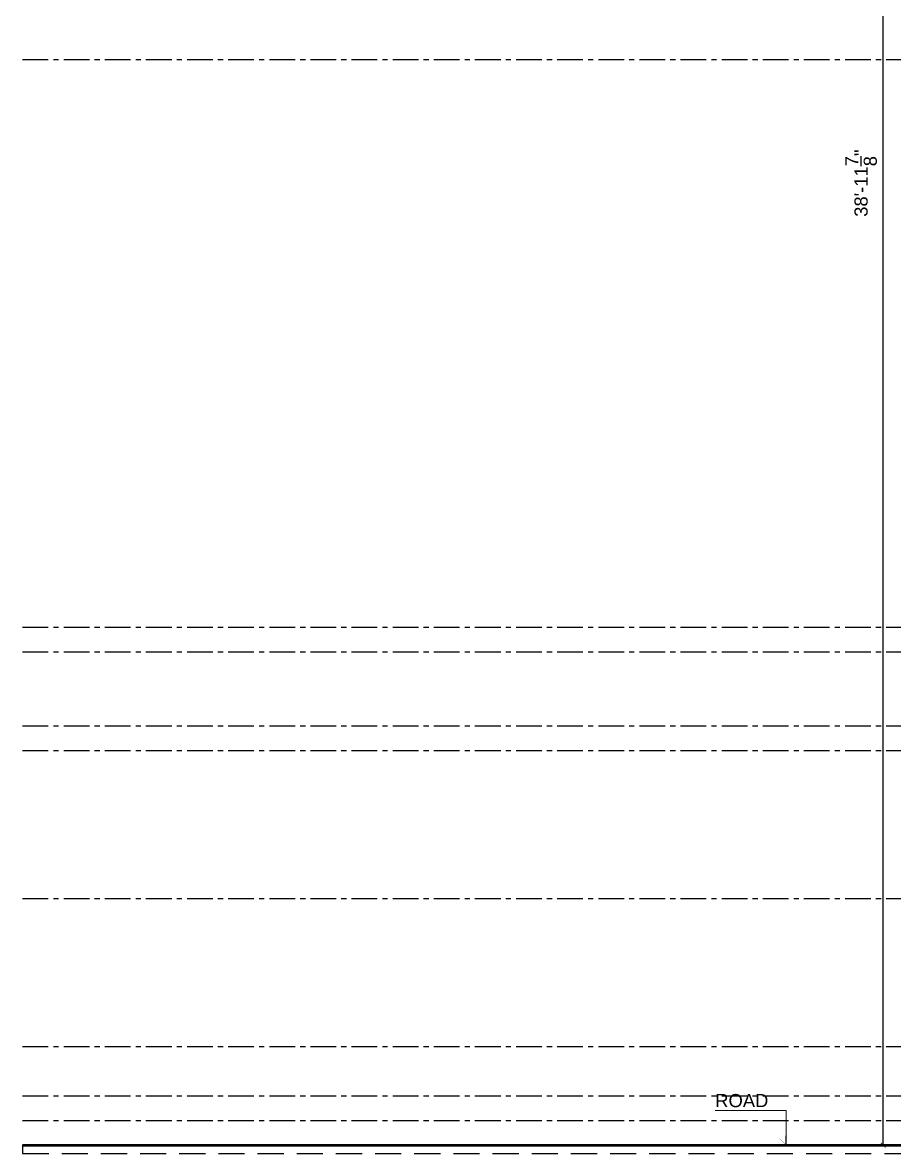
# Model space of a CAD drawing. Header units: inches. Extents: x 50027 to 54188, y -4291 to 1318.
# Drawn here: x 51173.5 to 51385.5, y 728.2 to 1003.2 of the extents above; entities that cross this region are included whole.
import ezdxf

# ---------------------------------------------------------------- set-up
doc = ezdxf.new("R2010")
doc.units = ezdxf.units.IN
doc.linetypes.add('CENTER', pattern=[2, 1.25, -0.25, 0.25, -0.25])
doc.linetypes.add('HIDDEN', pattern=[9.525, 6.35, -3.175])
for name, color, linetype, lineweight in [('05--TEXT-3', 3, 'Continuous', 35), ('06--LINE-5', 5, 'Continuous', 50), ('07--DIM-2', 2, 'Continuous', 25)]:
    doc.layers.add(name, color=color, linetype=linetype, lineweight=lineweight)
doc.layers.add('06--LINE-1 HID', color=2, linetype='HIDDEN')
doc.layers.add('ROAD CL', color=251, linetype='CENTER')
doc.styles.add('3-16', font='arial.ttf')
doc.styles.add('TIME NEW', font='times.ttf')
doc.dimstyles.new('3-8 LEADER', dxfattribs={"dimscale": 0.4, "dimtxt": 8, "dimasz": 4, "dimexe": 6, "dimexo": 6, "dimgap": 0, "dimtad": 0, "dimdec": 0, "dimzin": 12, "dimdsep": 46, "dimlunit": 4, "dimtxsty": 'TIME NEW', "dimblk": 'DIM AERO', "dimcen": 0, "dimdle": 20, "dimclrd": 1, "dimclre": 9, "dimclrt": 2, "dimadec": 0, "dimazin": 0, "dimtfac": 1, "dimtdec": 0, "dimtofl": 0, "dimtmove": 1, "dimatfit": 3, "dimldrblk": 'DIM AERO', "dimfxl": 1, "dimtvp": 0.75, "dimtolj": 1, "dimtzin": 12, "dimlwd": 18, "dimlwe": 18, "dimarcsym": 1})
doc.dimstyles.new('Copy of 3-8', dxfattribs={"dimscale": 0.4, "dimtxt": 8, "dimasz": 3, "dimexe": 2, "dimexo": 2, "dimgap": 4, "dimtad": 1, "dimdec": 4, "dimzin": 0, "dimdsep": 46, "dimlunit": 4, "dimtxsty": '3-16', "dimblk": 'ARCHTICK', "dimcen": 12, "dimclrd": 1, "dimclre": 252, "dimclrt": 2, "dimadec": 3, "dimazin": 0, "dimtfac": 1, "dimtdec": 4, "dimtofl": 0, "dimtmove": 2, "dimatfit": 3, "dimldrblk": 'AERO', "dimfxl": 0.18, "dimtolj": 1, "dimtzin": 0, "dimarcsym": 1})

# ---------------------------------------------------------------- blocks, each defined once
blk = doc.blocks.new('_ArchTick')
at = {"color": 0, "const_width": 0.15}
blk.add_lwpolyline([(-0.5, -0.5), (0.5, 0.5)], dxfattribs=at)
blk = doc.blocks.new('*D74')
at = {"layer": '07--DIM-2', "color": 252, "linetype": 'HIDDEN', "lineweight": -2, "transparency": 16777216}
for p, q in [((51384.56, 1198.11), (51381.93, 1198.11)), ((51384.56, 730.24), (51381.93, 730.24))]:
    blk.add_line(p, q, dxfattribs=at)
at = {"layer": '07--DIM-2', "color": 1, "lineweight": -2, "transparency": 16777216}
blk.add_line((51382.73, 730.24), (51382.73, 1198.11), dxfattribs=at)
at = {"layer": 'Defpoints', "color": 0, "transparency": 16777216}
for p in [(51382.73, 1198.11), (51385.36, 1198.11), (51385.36, 730.24)]:
    blk.add_point(p, dxfattribs=at)
at = {"layer": '07--DIM-2', "color": 1, "lineweight": -2, "transparency": 16777216, "xscale": 1.2, "yscale": 1.2, "zscale": 1.2}
for p, rotation in [((51382.73, 1198.11), 90), ((51382.73, 730.24), 270)]:
    blk.add_blockref('_ArchTick', p, dxfattribs=dict(at, rotation=rotation))
at = {"layer": '07--DIM-2', "color": 2, "transparency": 16777216, "insert": (51377.35, 964.18), "char_height": 3.2, "attachment_point": 5, "rotation": 90, "style": '3-16'}
blk.add_mtext('\\A1;38\'-11{\\H1x;\\S7/8;}"', dxfattribs=at)
blk = doc.blocks.new('AERO')
blk.add_line((0, 0), (-1, 0))
blk.add_lwpolyline([(-0.71, 0.71), (0, 0), (-0.71, -0.71)])
blk = doc.blocks.new('DIM AERO')
at = {"color": 2}
blk.add_line((0, 0), (-1.41, 0), dxfattribs=at)
at = {"color": 2, "const_width": 0.01}
blk.add_lwpolyline([(-1, -1), (0, 0), (-1, 1)], dxfattribs=at)

msp = doc.modelspace()

# ---------------------------------------------------------------- linework, layer by layer
at = {"layer": '06--LINE-1 HID', "color": 150}
msp.add_lwpolyline([(51173.46549, 730.2442), (51173.46549, 728.24419), (51413.55147, 728.24419), (51413.55147, 730.2442)], close=True, dxfattribs=at)
at = {"layer": '06--LINE-5'}
msp.add_line((51173.46549, 730.2442), (52445.63744, 730.2442), dxfattribs=at)
at = {"layer": 'ROAD CL', "ltscale": 5}
for p, q in [((51173.46549, 994.2442), (52445.63744, 994.2442)), ((51173.46549, 856.2442), (52445.63744, 856.2442)), ((51173.46549, 850.2442), (52445.63744, 850.2442)), ((51173.46549, 832.2442), (52445.63744, 832.2442)), ((51173.46549, 826.2442), (52445.63744, 826.2442)), ((51173.46549, 790.2442), (52445.63744, 790.2442)), ((51173.46549, 754.2442), (52445.63744, 754.2442)), ((51173.46549, 742.2442), (52445.63744, 742.2442)), ((51173.46549, 736.2442), (52445.63744, 736.2442))]:
    msp.add_line(p, q, dxfattribs=at)

# ---------------------------------------------------------------- texts
at = {"layer": '05--TEXT-3', "insert": (51341.89525, 741.06337), "char_height": 3.2, "width": 14.3102687, "attachment_point": 4, "style": '3-16'}
msp.add_mtext('\\A1;{\\H1x;ROAD}', dxfattribs=at)

# ---------------------------------------------------------------- dimensions: what is measured, and where the dimension line sits
at = {"layer": '07--DIM-2'}
dim = msp.add_linear_dim(base=(51382.72515, 1198.10824), p1=(51385.36093, 730.2442), p2=(51385.36093, 1198.10824), angle=90, dimstyle='Copy of 3-8', dxfattribs=at)
dim.commit()
dim.dimension.update_dxf_attribs({"geometry": '*D74', "text_midpoint": (51377.35034, 964.17622)})

# ---------------------------------------------------------------- leaders
at = {"layer": '05--TEXT-3'}
msp.add_leader([(51359.12923, 730.2442), (51359.12923, 738.69553), (51341.89525, 738.69553)], dimstyle='3-8 LEADER', override={"dimgap": 0, "dimtad": 0}, dxfattribs=at)

doc.saveas('drawing.dxf')
